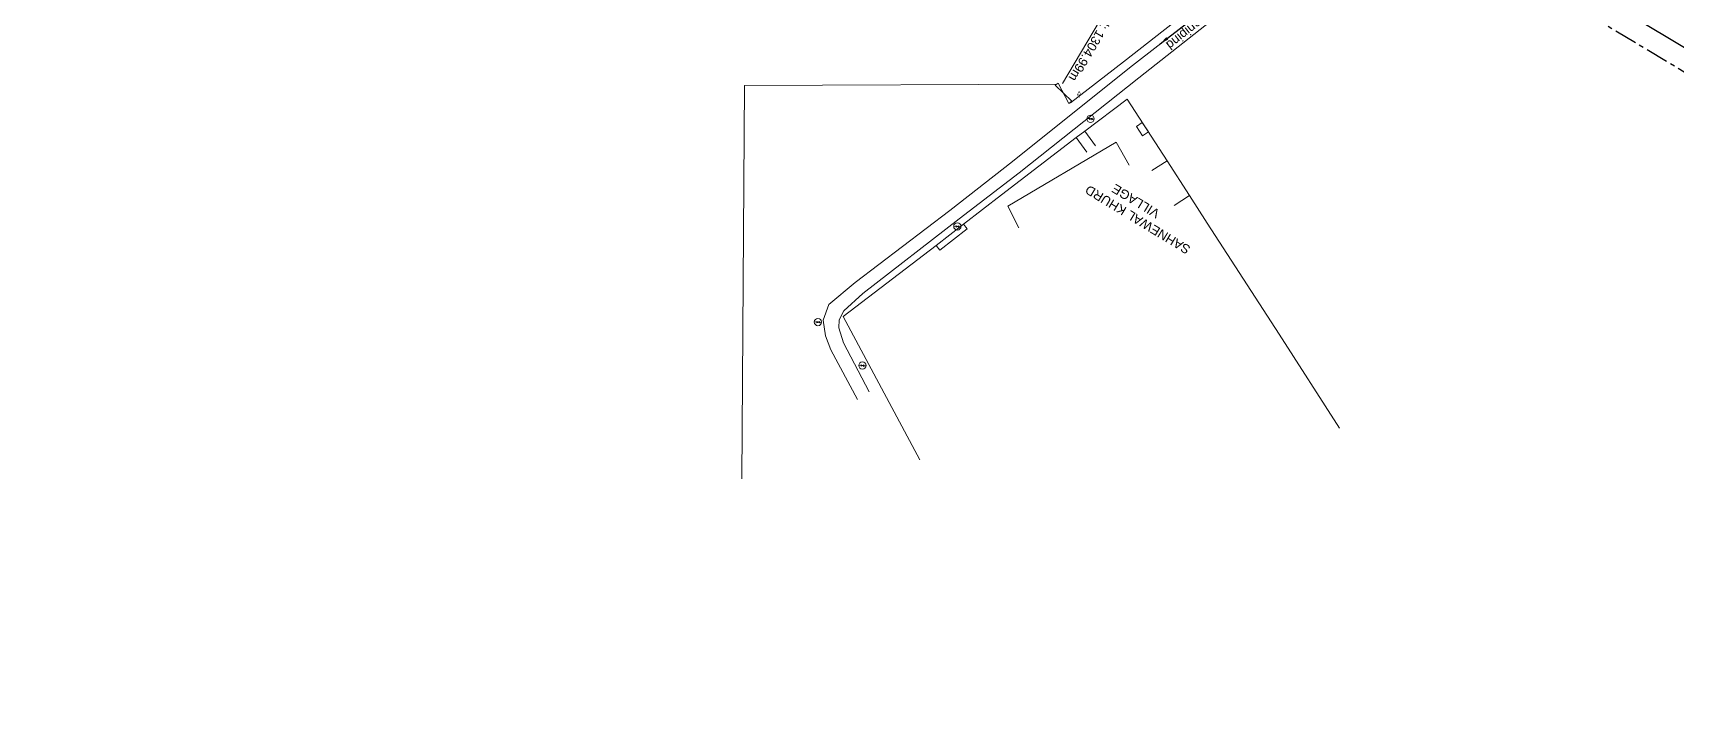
# Model space of a CAD drawing. Header units: metres. Extents: x 593168 to 611286, y 3401475 to 3412398.
# Drawn here: x 594409.3 to 594861, y 3411137.7 to 3411320.5 of the extents above; entities that cross this region are included whole.
import ezdxf
from ezdxf.enums import TextEntityAlignment as Align

# ---------------------------------------------------------------- set-up
doc = ezdxf.new("R2010")
doc.units = ezdxf.units.M
doc.header["$MEASUREMENT"] = 0
doc.linetypes.add('CENTER', pattern=[2, 1.25, -0.25, 0.25, -0.25])
for name, color, linetype, lineweight in [('Compound Wall', 251, 'Continuous', 0), ('Electric Pole', 251, 'Continuous', 0), ('Gate', 251, 'Continuous', 0), ('IR PROP. DETAILS', 190, 'Continuous', 18), ('Residential Building Pucca', 251, 'Continuous', 0), ('Residential Building Semipucca', 251, 'Continuous', 0), ("SANEHWAL STN. SRJ'S", 251, 'Continuous', 0), ('Sign Board', 251, 'Continuous', 0), ('Subroad Edge', 34, 'Continuous', 0), ('Village Name', 7, 'Continuous', 0)]:
    doc.layers.add(name, color=color, linetype=linetype, lineweight=lineweight)
doc.layers.add('Existing Railway Boundary', color=7, linetype='CENTER')
doc.styles.get("Standard").update_dxf_attribs({"font": 'arial.ttf'})
doc.styles.add('Style-Arial', font='arial.ttf')
doc.styles.add('Vill txt', font='arial.ttf', dxfattribs={"height": 3})
doc.dimstyles.new('ISO-25', dxfattribs={"dimtxt": 2.5, "dimasz": 2.5, "dimexe": 1.25, "dimexo": 0.625, "dimtad": 1, "dimtxsty": 'Standard', "dimcen": 2.5, "dimadec": 0, "dimazin": 0, "dimtfac": 1, "dimtmove": 0, "dimatfit": 3, "dimfxl": 1, "dimarcsym": 0})

# ---------------------------------------------------------------- blocks, each defined once
blk = doc.blocks.new('GT')
at = {"layer": 'Gate'}
for p, q in [((-0.5, -0.5), (-0.5, 0.5)), ((-0.5, 0.5), (0.5, -0.5)), ((0.5, 0.5), (0.5, -0.5))]:
    blk.add_line(p, q, dxfattribs=at)
blk.add_lwpolyline([(0.5, 0.5), (-0.5, -0.5)], dxfattribs=at)
blk = doc.blocks.new('EP')
blk.add_hatch(color=8).paths.add_polyline_path([(-0.21, -0.05), (-0.21, 0.16), (-0.93, -0.01), (-0.31, 0.07), (-0.31, -0.19), (0.31, 0), (0.31, -0.24), (0.94, -0.01), (0.41, -0.1), (0.43, 0.15)])
at = {"color": 8}
for p, q in [((-0.93, -0.01), (-0.21, 0.16)), ((-0.31, 0.07), (-0.93, -0.01)), ((-0.31, -0.19), (-0.31, 0.07)), ((0.31, 0), (-0.31, -0.19)), ((-0.21, 0.16), (-0.21, -0.05)), ((-0.21, -0.05), (0.43, 0.15)), ((0.31, -0.24), (0.31, 0)), ((0.43, 0.15), (0.41, -0.1)), ((0.94, -0.01), (0.31, -0.24)), ((0.41, -0.1), (0.94, -0.01))]:
    blk.add_line(p, q, dxfattribs=at)
blk.add_circle((0, 0), 1, dxfattribs=at)
blk = doc.blocks.new('TSB')
at = {"const_width": 0.132}
blk.add_lwpolyline([(-0.51, 0.84), (0.54, 0.84), (0, 1.85)], close=True, dxfattribs=at)
at = {"const_width": 0.142}
blk.add_lwpolyline([(0, 0.84), (0, 0)], dxfattribs=at)

msp = doc.modelspace()

# ---------------------------------------------------------------- linework, layer by layer
at = {"layer": 'Compound Wall'}
for points in [[(594694.537, 3411301.2213, 257.9785), (594709.1128, 3411312.5345, 256.8018), (594741.068, 3411337.6344, 257.6866), (594772.0184, 3411362.6461, 258.4954)], [(594604.1508, 3411197.9437, 257.1018), (594604.9264, 3411306.0489, 258.7413), (594690.7357, 3411306.3719, 258.6003)], [(594721.0935, 3411285.3447, 256.351), (594710.0958, 3411302.2811, 256.5189), (594698.4463, 3411293.4186, 258.4284)], [(594665.1074, 3411267.9107, 258.8942), (594675.579, 3411275.9681, 257.9295), (594696.0821, 3411291.6833, 258.3684)], [(594732.1058, 3411268.1686, 256.383), (594727.2179, 3411275.7421, 256.187)], [(594732.104, 3411268.17, 256.366), (594751.8609, 3411237.6448, 256.0901), (594768.4508, 3411211.8843, 256.352)], [(594653.0801, 3411203.1386, 258.9052), (594632.0383, 3411242.517, 259.1882), (594657.5549, 3411262.0662, 259.0692)]]:
    msp.add_polyline3d(points, dxfattribs=at)
at = {"layer": 'Existing Railway Boundary', "ltscale": 5}
msp.add_lwpolyline([(595669.8324, 3410826.98), (595399.9234, 3410989.4837), (595291.6104, 3411053.682), (595288.8058, 3411055.0412), (595115.987, 3411159.9478), (595049.0891, 3411200.4805), (595006.8535, 3411223.7719), (594961.2843, 3411250.8487), (594295.035, 3411650.4615)], dxfattribs=at)
at = {"layer": 'IR PROP. DETAILS', "lineweight": 30}
msp.add_lwpolyline([(595050.1331, 3411204.7145), (594421.9153, 3411580.2998)], dxfattribs=at)
at = {"layer": 'Residential Building Pucca'}
msp.add_polyline3d([(594680.3601, 3411266.8609, 257.9115), (594677.2561, 3411272.8287, 257.9115), (594707.0334, 3411290.4662, 257.6986), (594710.6349, 3411284.1619, 257.6986)], dxfattribs=at)
at = {"layer": 'Residential Building Semipucca'}
for points in [[(594714.3252, 3411292.2002, 258.9572), (594712.6713, 3411294.7725, 258.8842), (594714.267, 3411295.8701, 257.7216), (594715.9213, 3411293.2971, 257.7216)], [(594657.5549, 3411262.0662, 259.0692), (594665.1096, 3411267.9106, 258.8902), (594666.1258, 3411266.6208, 258.8453), (594658.5698, 3411260.7754, 258.8453)]]:
    msp.add_polyline3d(points, close=True, dxfattribs=at)
for points in [[(594699.0398, 3411287.6537, 258.3684), (594696.0821, 3411291.6833, 258.3684), (594698.4463, 3411293.4186, 258.4284), (594701.404, 3411289.389, 258.4284)], [(594716.8792, 3411282.6568, 256.351), (594721.0935, 3411285.3447, 256.351), (594727.2175, 3411275.743, 256.195), (594723.0032, 3411273.0551, 256.195)]]:
    msp.add_polyline3d(points, dxfattribs=at)
at = {"layer": "SANEHWAL STN. SRJ'S", "lineweight": 13, "flags": 128}
msp.add_lwpolyline([(594719.4814, 3411337.5771), (594717.7, 3411334.5585), (594711.1688, 3411338.4129), (594692.3483, 3411306.5223)], dxfattribs=at)
at = {"layer": 'Subroad Edge'}
for points in [[(594636.0173, 3411219.6881, 256.7189), (594628.6549, 3411233.3266, 256.8398), (594627.1807, 3411237.2086, 256.9158), (594626.5662, 3411241.4896, 256.9678), (594628.0564, 3411245.7885, 256.9458), (594635.3057, 3411251.8995, 256.8308), (594661.3165, 3411271.6398, 256.7659), (594678.6183, 3411285.1432, 256.6869), (594710.7435, 3411310.8397, 256.6769), (594742.7091, 3411335.7761, 256.5099), (594762.5057, 3411351.8165, 256.5269), (594773.6181, 3411363.1204, 256.9398), (594775.8836, 3411366.0935, 257.0368), (594781.6347, 3411374.0131, 257.1238), (594792.1786, 3411390.7461, 257.2017)], [(594639.2031, 3411221.8356, 256.7289), (594632.1423, 3411235.2685, 256.8158), (594630.833, 3411239.452, 256.8128), (594630.9692, 3411241.5903, 256.8288), (594632.2499, 3411244.0968, 256.8328), (594637.4779, 3411248.8395, 256.8318), (594663.9386, 3411269.3261, 256.8028), (594680.3807, 3411282.0552, 256.7119), (594713.3033, 3411308.0901, 256.6309), (594745.2658, 3411333.3893, 256.5159), (594765.2501, 3411349.1607, 256.4719), (594778.1947, 3411359.4392, 256.9478), (594780.8566, 3411362.2921, 257.0198), (594788.0369, 3411370.1145, 257.0948), (594798.3438, 3411387.0015, 257.1757)]]:
    msp.add_polyline3d(points, dxfattribs=at)

# ---------------------------------------------------------------- block references
at = {"layer": 'Electric Pole', "xscale": 0.9997078269980546, "yscale": 0.9997078269980546, "zscale": 0.9997078269980546}
for p in [(594700.0378, 3411296.8638, 256.5709), (594663.4185, 3411267.2929, 259.853), (594625.094, 3411241.0035, 261.7254), (594637.3175, 3411229.0576, 256.7559)]:
    msp.add_blockref('EP', p, dxfattribs=at)
at = {"layer": 'Gate', "xscale": 6.205139049585386, "yscale": 0.9997078268771573, "zscale": 6.205139049585386, "rotation": 126.7148321734469}
msp.add_blockref('GT', (594692.5969, 3411303.8895, 156.3202), dxfattribs=at)
at = {"layer": 'Sign Board', "xscale": 0.9997078269980546, "yscale": 0.9997078269980546, "zscale": 0.9997078269980546}
msp.add_blockref('TSB', (594696.8864, 3411302.5799, 257.5406), dxfattribs=at)

# ---------------------------------------------------------------- texts
at = {"layer": "SANEHWAL STN. SRJ'S", "lineweight": 13, "insert": (594710.327, 3411337.6422), "char_height": 2.5, "width": 36.536112, "attachment_point": 4, "rotation": 239.45269, "line_spacing_factor": 0.648, "style": 'Style-Arial'}
msp.add_mtext('\\pxsm1;DE AT CH: 1304.99m F/CSB ', dxfattribs=at)
at = {"layer": 'Subroad Edge'}
msp.add_text('To Sanipind', height=2.5, rotation=218.119766, dxfattribs=at).set_placement((594735.1946, 3411329.1149, 256.5776))
at = {"layer": 'Village Name', "style": 'Vill txt'}
for s, p in [('SAHNEWAL KHURD', (594713.0021, 3411269.1435, 228.5721)), ('VILLAGE', (594712.456, 3411274.2351, 228.5721))]:
    msp.add_text(s, height=2.5, rotation=148.718795, dxfattribs=at).set_placement(p, align=Align.MIDDLE_CENTER)

# ---------------------------------------------------------------- leaders
at = {"layer": 'Subroad Edge'}
msp.add_leader([(594719.1487, 3411317.4585, 256.5776), (594735.6938, 3411330.2687, 256.5776)], dimstyle='ISO-25', override={"dimtxt": 3, "dimasz": 2.5, "dimgap": 0.625, "dimtad": 0, "dimdec": 3, "dimzin": 2, "dimtdec": 3}, dxfattribs=at)

doc.saveas('drawing.dxf')
